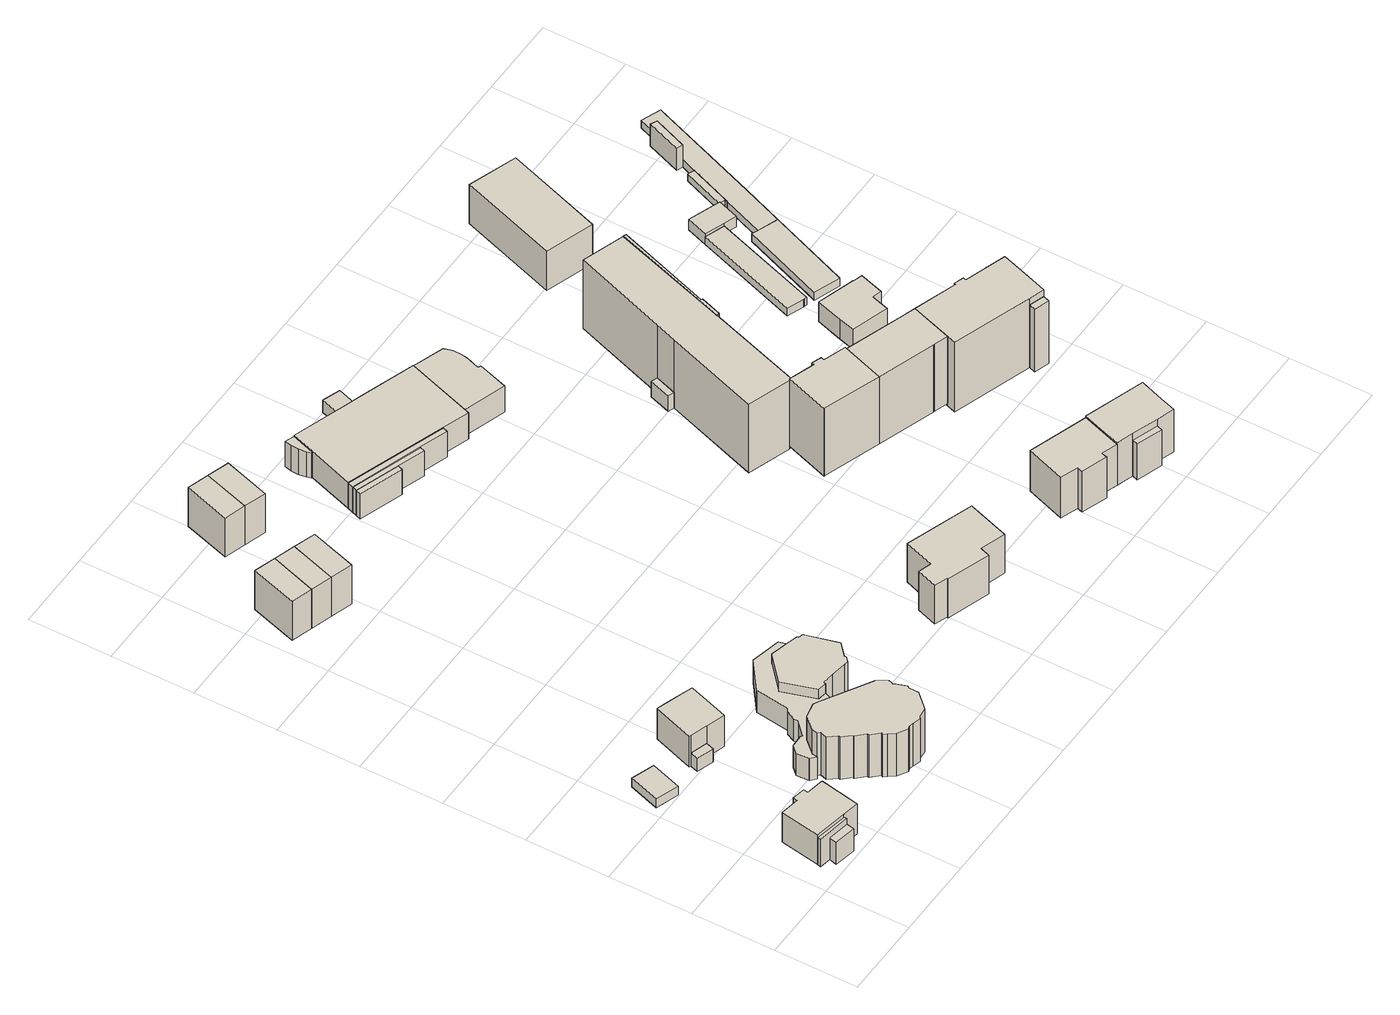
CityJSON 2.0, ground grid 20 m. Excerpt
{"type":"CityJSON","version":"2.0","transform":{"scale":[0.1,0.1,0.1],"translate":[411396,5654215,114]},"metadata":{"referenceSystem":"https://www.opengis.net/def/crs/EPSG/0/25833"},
"CityObjects":{
"building1":{"type":"Building","attributes":{"Gemeindeschluessel":14612000,"Geometrietyp2DReferenz":"3000","function":"31001_9998","roofType":"9999"},"children":["building1-1","building1-2","building1-3"]},
"building1-1":{"type":"BuildingPart","attributes":{"Dachtyp_tdc":"tdcTentRoof","Dachneigung":48.86,"QualitaetDacherkennung":49,"Geometrietyp2DReferenz":"3000","measuredHeight":12.12,"roofType":"4000"},"parents":["building1"],"geometry":[{"type":"Solid","lod":"1","boundaries":[[[[0,1,2,3,4,5,6,7,8]],[[9,10,11,12,13,14,15,16,17]],[[8,10,9,0]],[[7,11,10,8]],[[6,12,11,7]],[[5,13,12,6]],[[4,14,13,5]],[[3,15,14,4]],[[2,16,15,3]],[[1,17,16,2]],[[0,9,17,1]]]]}]},
"building1-2":{"type":"BuildingPart","attributes":{"Dachtyp_tdc":"tdcGableRoof","Dachneigung":28.97,"QualitaetDacherkennung":22,"Geometrietyp2DReferenz":"3000","measuredHeight":9.5,"roofType":"3100"},"parents":["building1"],"geometry":[{"type":"Solid","lod":"1","boundaries":[[[[18,19,20,21]],[[13,22,23,14]],[[21,22,13,18]],[[20,23,22,21]],[[19,14,23,20]],[[18,13,14,19]]]]}]},
"building1-3":{"type":"BuildingPart","attributes":{"Dachtyp_tdc":"tdcPolyFlatRoof","Dachneigung":6.39,"QualitaetDacherkennung":40,"Geometrietyp2DReferenz":"3000","measuredHeight":6.46,"roofType":"2100"},"parents":["building1"],"geometry":[{"type":"Solid","lod":"1","boundaries":[[[[24,25,26,27]],[[28,29,22,30]],[[27,29,28,24]],[[26,22,29,27]],[[25,30,22,26]],[[24,28,30,25]]]]}]},
"building2":{"type":"Building","attributes":{"Dachtyp_tdc":"tdcGableRoof","Gemeindeschluessel":14612000,"Dachneigung":38.03,"QualitaetDacherkennung":76,"Geometrietyp2DReferenz":"3000","measuredHeight":3.74,"function":"31001_9998","roofType":"3100"},"geometry":[{"type":"Solid","lod":"1","boundaries":[[[[31,32,33,34]],[[35,36,37,38]],[[34,36,35,31]],[[33,37,36,34]],[[32,38,37,33]],[[31,35,38,32]]]]}]},
"building3":{"type":"Building","attributes":{"Gemeindeschluessel":14612000,"Geometrietyp2DReferenz":"3000","function":"31001_9998","roofType":"9999"},"children":["building3-1","building3-2","building3-3"]},
"building3-1":{"type":"BuildingPart","attributes":{"Dachtyp_tdc":"tdcPolyFlatRoof","Dachneigung":0,"QualitaetDacherkennung":44,"Geometrietyp2DReferenz":"3000","measuredHeight":3.9,"roofType":"1000"},"parents":["building3"],"geometry":[{"type":"Solid","lod":"1","boundaries":[[[[39,40,41,42]],[[43,44,45,46]],[[42,44,43,39]],[[41,45,44,42]],[[40,46,45,41]],[[39,43,46,40]]]]}]},
"building3-2":{"type":"BuildingPart","attributes":{"Dachtyp_tdc":"tdcHipAndGableRoof","Dachneigung":40.27,"QualitaetDacherkennung":69,"Geometrietyp2DReferenz":"3000","measuredHeight":10.97,"roofType":"5000"},"parents":["building3"],"geometry":[{"type":"Solid","lod":"1","boundaries":[[[[47,48,49,50,51,52,53,54,55]],[[45,44,56,57,58,59,60,61,62]],[[54,44,45,55]],[[53,56,44,54]],[[52,57,56,53]],[[51,58,57,52]],[[50,59,58,51]],[[49,60,59,50]],[[48,61,60,49]],[[47,62,61,48]],[[55,45,62,47]]]]}]},
"building3-3":{"type":"BuildingPart","attributes":{"Dachtyp_tdc":"tdcPolyFlatRoof","Dachneigung":23.37,"QualitaetDacherkennung":34,"Geometrietyp2DReferenz":"3000","measuredHeight":7.11,"roofType":"2100"},"parents":["building3"],"geometry":[{"type":"Solid","lod":"1","boundaries":[[[[63,64,65,66]],[[58,67,68,59]],[[65,67,58,66]],[[64,68,67,65]],[[63,59,68,64]],[[66,58,59,63]]]]}]},
"building4":{"type":"Building","attributes":{"name":"Johanneskirche","Gemeindeschluessel":14612000,"QualitaetDacherkennung":100,"Geometrietyp2DReferenz":"3000","function":"31001_3041","roofType":"9999"},"children":["building4-1","building4-2","building4-3","building4-4"]},
"building4-1":{"type":"BuildingPart","attributes":{"Dachtyp_tdc":"tdcPolyFlatRoof","Dachneigung":0,"QualitaetDacherkennung":100,"Geometrietyp2DReferenz":"3000","measuredHeight":6.54,"roofType":"1000"},"parents":["building4"],"geometry":[{"type":"Solid","lod":"1","boundaries":[[[[69,70,71,72,73,74,75,76,77,78,79,80,81,82,83,84,85,86,87,88,89,90,91,92,93,94,95,96]],[[97,98,99,100,101,102,103,104,105,106,107,108,109,110,111,112,113,114,115,116,117,118,119,120,121,122,123,124]],[[96,98,97,69]],[[95,99,98,96]],[[94,100,99,95]],[[93,101,100,94]],[[92,102,101,93]],[[91,103,102,92]],[[90,104,103,91]],[[89,105,104,90]],[[88,106,105,89]],[[87,107,106,88]],[[86,108,107,87]],[[85,109,108,86]],[[84,110,109,85]],[[83,111,110,84]],[[82,112,111,83]],[[81,113,112,82]],[[80,114,113,81]],[[79,115,114,80]],[[78,116,115,79]],[[77,117,116,78]],[[76,118,117,77]],[[75,119,118,76]],[[74,120,119,75]],[[73,121,120,74]],[[72,122,121,73]],[[71,123,122,72]],[[70,124,123,71]],[[69,97,124,70]]]]}]},
"building4-2":{"type":"BuildingPart","attributes":{"Dachtyp_tdc":"tdcFreeFormRoof","Dachneigung":12.7,"QualitaetDacherkennung":100,"Geometrietyp2DReferenz":"3000","measuredHeight":9.69,"roofType":"5000"},"parents":["building4"],"geometry":[{"type":"Solid","lod":"1","boundaries":[[[[125,126,127,128,129,130,131,132,133,134,135,136,137,138,139,140,141]],[[142,143,144,145,146,147,148,149,150,151,152,153,154,155,156,157,158]],[[141,143,142,125]],[[140,144,143,141]],[[139,145,144,140]],[[138,146,145,139]],[[137,147,146,138]],[[136,148,147,137]],[[135,149,148,136]],[[134,150,149,135]],[[133,151,150,134]],[[132,152,151,133]],[[131,153,152,132]],[[130,154,153,131]],[[129,155,154,130]],[[128,156,155,129]],[[127,157,156,128]],[[126,158,157,127]],[[125,142,158,126]]]]}]},
"building4-3":{"type":"BuildingPart","attributes":{"Dachtyp_tdc":"tdcTentRoof","Dachneigung":18.27,"QualitaetDacherkennung":100,"Geometrietyp2DReferenz":"3000","measuredHeight":8.77,"roofType":"3500"},"parents":["building4"],"geometry":[{"type":"Solid","lod":"1","boundaries":[[[[159,160,161,162,163,164,165]],[[166,167,168,169,170,171,172]],[[165,167,166,159]],[[164,168,167,165]],[[163,169,168,164]],[[162,170,169,163]],[[161,171,170,162]],[[160,172,171,161]],[[159,166,172,160]]]]}]},
"building4-4":{"type":"BuildingPart","attributes":{"Dachtyp_tdc":"tdcFreeFormRoof","Dachneigung":44.09,"QualitaetDacherkennung":100,"Geometrietyp2DReferenz":"3000","measuredHeight":16.82,"roofType":"5000"},"parents":["building4"],"geometry":[{"type":"Solid","lod":"1","boundaries":[[[[173,174,175,176,177,178,179,180,181,182,183,184,185,186,187,188,189,190,191,192,193,194,195,196,197,198,199,200,201,202,203,204,205,206]],[[207,208,209,210,211,212,213,214,215,216,217,218,219,220,221,222,223,224,225,226,227,228,229,230,231,232,233,234,235,236,237,238,239,240]],[[206,208,207,173]],[[205,209,208,206]],[[204,210,209,205]],[[203,211,210,204]],[[202,212,211,203]],[[201,213,212,202]],[[200,214,213,201]],[[199,215,214,200]],[[198,216,215,199]],[[197,217,216,198]],[[196,218,217,197]],[[195,219,218,196]],[[194,220,219,195]],[[193,221,220,194]],[[192,222,221,193]],[[191,223,222,192]],[[190,224,223,191]],[[189,225,224,190]],[[188,226,225,189]],[[187,227,226,188]],[[186,228,227,187]],[[185,229,228,186]],[[184,230,229,185]],[[183,231,230,184]],[[182,232,231,183]],[[181,233,232,182]],[[180,234,233,181]],[[179,235,234,180]],[[178,236,235,179]],[[177,237,236,178]],[[176,238,237,177]],[[175,239,238,176]],[[174,240,239,175]],[[173,207,240,174]]]]}]},
"building5":{"type":"Building","attributes":{"Dachtyp_tdc":"tdcPolyFlatRoof","Gemeindeschluessel":14612000,"Dachneigung":0,"QualitaetDacherkennung":38,"Geometrietyp2DReferenz":"3000","measuredHeight":11.37,"function":"31001_9998","roofType":"1000"},"geometry":[{"type":"Solid","lod":"1","boundaries":[[[[241,242,243,244]],[[245,246,247,248]],[[244,246,245,241]],[[243,247,246,244]],[[242,248,247,243]],[[241,245,248,242]]]]}]},
"building6":{"type":"Building","attributes":{"Dachtyp_tdc":"tdcPolyFlatRoof","Gemeindeschluessel":14612000,"Dachneigung":0,"QualitaetDacherkennung":40,"Geometrietyp2DReferenz":"3000","measuredHeight":11.36,"function":"31001_9998","roofType":"1000"},"geometry":[{"type":"Solid","lod":"1","boundaries":[[[[242,249,250,243]],[[248,247,251,252]],[[243,247,248,242]],[[250,251,247,243]],[[249,252,251,250]],[[242,248,252,249]]]]}]},
"building7":{"type":"Building","attributes":{"Dachtyp_tdc":"tdcPolyFlatRoof","Gemeindeschluessel":14612000,"Dachneigung":0,"QualitaetDacherkennung":47,"Geometrietyp2DReferenz":"3000","measuredHeight":11.33,"function":"31001_9998","roofType":"1000"},"geometry":[{"type":"Solid","lod":"1","boundaries":[[[[250,249,253,254]],[[251,255,256,252]],[[254,255,251,250]],[[253,256,255,254]],[[249,252,256,253]],[[250,251,252,249]]]]}]},
"building8":{"type":"Building","attributes":{"Dachtyp_tdc":"tdcPolyFlatRoof","Gemeindeschluessel":14612000,"Dachneigung":0,"QualitaetDacherkennung":53,"Geometrietyp2DReferenz":"3000","measuredHeight":11.27,"function":"31001_9998","roofType":"1000"},"geometry":[{"type":"Solid","lod":"1","boundaries":[[[[257,258,259,260]],[[261,262,263,264]],[[260,262,261,257]],[[259,263,262,260]],[[258,264,263,259]],[[257,261,264,258]]]]}]},
"building9":{"type":"Building","attributes":{"Dachtyp_tdc":"tdcPolyFlatRoof","Gemeindeschluessel":14612000,"Dachneigung":0,"QualitaetDacherkennung":58,"Geometrietyp2DReferenz":"3000","measuredHeight":11.33,"function":"31001_9998","roofType":"1000"},"geometry":[{"type":"Solid","lod":"1","boundaries":[[[[257,265,266,258]],[[261,264,267,268]],[[258,264,261,257]],[[266,267,264,258]],[[265,268,267,266]],[[257,261,268,265]]]]}]},
"building10":{"type":"Building","attributes":{"Dachtyp_tdc":"tdcFreeFormRoof","Gemeindeschluessel":14612000,"Dachneigung":37.03,"QualitaetDacherkennung":52,"Geometrietyp2DReferenz":"3000","measuredHeight":13.28,"function":"31001_9998","roofType":"5000"},"geometry":[{"type":"Solid","lod":"1","boundaries":[[[[269,270,271,272,273,274,275,276,277,278]],[[279,280,281,282,283,284,285,286,287,288]],[[278,280,279,269]],[[277,281,280,278]],[[276,282,281,277]],[[275,283,282,276]],[[274,284,283,275]],[[273,285,284,274]],[[272,286,285,273]],[[271,287,286,272]],[[270,288,287,271]],[[269,279,288,270]]]]}]},
"building11":{"type":"Building","attributes":{"Gemeindeschluessel":14612000,"Geometrietyp2DReferenz":"3000","function":"31001_9998","roofType":"9999"},"children":["building11-1","building11-2","building11-3","building11-4","building11-5","building11-6","building11-7"]},
"building11-1":{"type":"BuildingPart","attributes":{"Dachtyp_tdc":"tdcFreeFormRoof","Dachneigung":53.88,"QualitaetDacherkennung":34,"Geometrietyp2DReferenz":"3000","measuredHeight":7.91,"roofType":"5000"},"parents":["building11"],"geometry":[{"type":"Solid","lod":"1","boundaries":[[[[289,290,291,292,293]],[[294,295,296,297,298]],[[293,295,294,289]],[[292,296,295,293]],[[291,297,296,292]],[[290,298,297,291]],[[289,294,298,290]]]]}]},
"building11-2":{"type":"BuildingPart","attributes":{"Dachtyp_tdc":"tdcFreeFormRoof","Dachneigung":56.2,"QualitaetDacherkennung":28,"Geometrietyp2DReferenz":"3000","measuredHeight":7.87,"roofType":"5000"},"parents":["building11"],"geometry":[{"type":"Solid","lod":"1","boundaries":[[[[299,300,301,302,303]],[[304,305,306,296,295]],[[303,305,304,299]],[[302,306,305,303]],[[301,296,306,302]],[[300,295,296,301]],[[299,304,295,300]]]]}]},
"building11-3":{"type":"BuildingPart","attributes":{"Dachtyp_tdc":"tdcPolyFlatRoof","Dachneigung":6.16,"QualitaetDacherkennung":59,"Geometrietyp2DReferenz":"3000","measuredHeight":8.11,"roofType":"2100"},"parents":["building11"],"geometry":[{"type":"Solid","lod":"1","boundaries":[[[[307,308,309,310,311,312,313,314,315]],[[316,317,318,319,320,321,322,323,324]],[[315,317,316,307]],[[314,318,317,315]],[[313,319,318,314]],[[312,320,319,313]],[[311,321,320,312]],[[310,322,321,311]],[[309,323,322,310]],[[308,324,323,309]],[[307,316,324,308]]]]}]},
"building11-4":{"type":"BuildingPart","attributes":{"Dachtyp_tdc":"tdcPolyFlatRoof","Dachneigung":0,"QualitaetDacherkennung":35,"Geometrietyp2DReferenz":"3000","measuredHeight":7.69,"roofType":"1000"},"parents":["building11"],"geometry":[{"type":"Solid","lod":"1","boundaries":[[[[325,326,327,328,329,330,331,332,333]],[[334,319,318,335,298,297,336,337,338]],[[332,319,334,333]],[[331,318,319,332]],[[330,335,318,331]],[[329,298,335,330]],[[328,297,298,329]],[[327,336,297,328]],[[326,337,336,327]],[[325,338,337,326]],[[333,334,338,325]]]]}]},
"building11-5":{"type":"BuildingPart","attributes":{"Dachtyp_tdc":"tdcPolyFlatRoof","Dachneigung":0,"QualitaetDacherkennung":77,"Geometrietyp2DReferenz":"3000","measuredHeight":3.56,"roofType":"1000"},"parents":["building11"],"geometry":[{"type":"Solid","lod":"1","boundaries":[[[[339,340,341,342]],[[338,343,344,334]],[[342,343,338,339]],[[341,344,343,342]],[[340,334,344,341]],[[339,338,334,340]]]]}]},
"building11-6":{"type":"BuildingPart","attributes":{"Dachtyp_tdc":"tdcPolyFlatRoof","Dachneigung":17.02,"QualitaetDacherkennung":80,"Geometrietyp2DReferenz":"3000","measuredHeight":7.71,"roofType":"2100"},"parents":["building11"],"geometry":[{"type":"Solid","lod":"1","boundaries":[[[[345,346,347,348,349,350,351]],[[352,353,354,337,336,355,356]],[[351,353,352,345]],[[350,354,353,351]],[[349,337,354,350]],[[348,336,337,349]],[[347,355,336,348]],[[346,356,355,347]],[[345,352,356,346]]]]}]},
"building11-7":{"type":"BuildingPart","attributes":{"Dachtyp_tdc":"tdcGableRoof","Dachneigung":10.05,"QualitaetDacherkennung":46,"Geometrietyp2DReferenz":"3000","measuredHeight":7.98,"roofType":"3100"},"parents":["building11"],"geometry":[{"type":"Solid","lod":"1","boundaries":[[[[303,302,357,358]],[[305,359,360,306]],[[358,359,305,303]],[[357,360,359,358]],[[302,306,360,357]],[[303,305,306,302]]]]}]},
"building12":{"type":"Building","attributes":{"Dachtyp_tdc":"tdcFreeFormRoof","Gemeindeschluessel":14612000,"Dachneigung":35.21,"QualitaetDacherkennung":73,"Geometrietyp2DReferenz":"3000","measuredHeight":14.21,"function":"31001_9998","roofType":"5000"},"geometry":[{"type":"Solid","lod":"1","boundaries":[[[[361,362,363,364,365,366,367,368]],[[369,370,371,372,373,374,375,376]],[[368,370,369,361]],[[367,371,370,368]],[[366,372,371,367]],[[365,373,372,366]],[[364,374,373,365]],[[363,375,374,364]],[[362,376,375,363]],[[361,369,376,362]]]]}]},
"building13":{"type":"Building","attributes":{"Dachtyp_tdc":"tdcPolyFlatRoof","Gemeindeschluessel":14612000,"Dachneigung":0,"QualitaetDacherkennung":73,"Geometrietyp2DReferenz":"3000","measuredHeight":19.64,"function":"31001_9998","roofType":"1000"},"geometry":[{"type":"Solid","lod":"1","boundaries":[[[[377,378,379,380,381,382,383,384,385,386]],[[387,388,389,390,391,392,393,394,395,396]],[[386,388,387,377]],[[385,389,388,386]],[[384,390,389,385]],[[383,391,390,384]],[[382,392,391,383]],[[381,393,392,382]],[[380,394,393,381]],[[379,395,394,380]],[[378,396,395,379]],[[377,387,396,378]]]]}]},
"building14":{"type":"Building","attributes":{"Gemeindeschluessel":14612000,"Geometrietyp2DReferenz":"3000","function":"31001_9998","roofType":"9999"},"children":["building14-1","building14-2","building14-3"]},
"building14-1":{"type":"BuildingPart","attributes":{"Dachtyp_tdc":"tdcPolyFlatRoof","Dachneigung":29.27,"QualitaetDacherkennung":26,"Geometrietyp2DReferenz":"3000","measuredHeight":4.91,"roofType":"2100"},"parents":["building14"],"geometry":[{"type":"Solid","lod":"1","boundaries":[[[[397,398,399,400]],[[401,402,403,404]],[[400,402,401,397]],[[399,403,402,400]],[[398,404,403,399]],[[397,401,404,398]]]]}]},
"building14-2":{"type":"BuildingPart","attributes":{"Dachtyp_tdc":"tdcPolyFlatRoof","Dachneigung":0,"QualitaetDacherkennung":23,"Geometrietyp2DReferenz":"3000","measuredHeight":20.05,"roofType":"1000"},"parents":["building14"],"geometry":[{"type":"Solid","lod":"1","boundaries":[[[[405,406,407,408,409,410]],[[411,412,413,414,415,416]],[[410,412,411,405]],[[409,413,412,410]],[[408,414,413,409]],[[407,415,414,408]],[[406,416,415,407]],[[405,411,416,406]]]]}]},
"building14-3":{"type":"BuildingPart","attributes":{"Dachtyp_tdc":"tdcPolyFlatRoof","Dachneigung":0,"QualitaetDacherkennung":72,"Geometrietyp2DReferenz":"3000","measuredHeight":19.93,"roofType":"1000"},"parents":["building14"],"geometry":[{"type":"Solid","lod":"1","boundaries":[[[[417,418,419,420,421,422,423,424]],[[401,425,416,415,426,427,428,402]],[[423,425,401,424]],[[422,416,425,423]],[[421,415,416,422]],[[420,426,415,421]],[[419,427,426,420]],[[418,428,427,419]],[[417,402,428,418]],[[424,401,402,417]]]]}]},
"building15":{"type":"Building","attributes":{"Gemeindeschluessel":14612000,"Geometrietyp2DReferenz":"3000","function":"31001_9998","roofType":"9999"},"children":["building15-1","building15-2"]},
"building15-1":{"type":"BuildingPart","attributes":{"Dachtyp_tdc":"tdcGableRoof","Dachneigung":35.29,"QualitaetDacherkennung":76,"Geometrietyp2DReferenz":"3000","measuredHeight":14.24,"roofType":"3100"},"parents":["building15"],"geometry":[{"type":"Solid","lod":"1","boundaries":[[[[429,430,431,432,433,434,435,436]],[[437,369,438,376,439,440,441,442]],[[436,437,442,429]],[[435,369,437,436]],[[434,438,369,435]],[[433,376,438,434]],[[432,439,376,433]],[[431,440,439,432]],[[430,441,440,431]],[[429,442,441,430]]]]}]},
"building15-2":{"type":"BuildingPart","attributes":{"Dachtyp_tdc":"tdcFreeFormRoof","Dachneigung":43.53,"QualitaetDacherkennung":16,"Geometrietyp2DReferenz":"3000","measuredHeight":10.84,"roofType":"5000"},"parents":["building15"],"geometry":[{"type":"Solid","lod":"1","boundaries":[[[[443,444,445,446]],[[447,448,437,442]],[[446,447,442,443]],[[445,448,447,446]],[[444,437,448,445]],[[443,442,437,444]]]]}]},
"building16":{"type":"Building","attributes":{"Gemeindeschluessel":14612000,"Geometrietyp2DReferenz":"3000","function":"31001_9998","roofType":"9999"},"children":["building16-1","building16-2"]},
"building16-1":{"type":"BuildingPart","attributes":{"Dachtyp_tdc":"tdcPolyFlatRoof","Dachneigung":0,"QualitaetDacherkennung":0,"Geometrietyp2DReferenz":"3000","measuredHeight":3.56,"roofType":"9999"},"parents":["building16"],"geometry":[{"type":"Solid","lod":"1","boundaries":[[[[449,450,451,452,453,454,455,456]],[[457,458,459,460,461,462,463,464]],[[456,458,457,449]],[[455,459,458,456]],[[454,460,459,455]],[[453,461,460,454]],[[452,462,461,453]],[[451,463,462,452]],[[450,464,463,451]],[[449,457,464,450]]]]}]},
"building16-2":{"type":"BuildingPart","attributes":{"Dachtyp_tdc":"tdcPolyFlatRoof","Dachneigung":0,"QualitaetDacherkennung":60,"Geometrietyp2DReferenz":"3000","measuredHeight":19.62,"roofType":"1000"},"parents":["building16"],"geometry":[{"type":"Solid","lod":"1","boundaries":[[[[465,377,466,467,468,469,470]],[[457,464,471,472,473,474,475]],[[470,464,457,465]],[[469,471,464,470]],[[468,472,471,469]],[[467,473,472,468]],[[466,474,473,467]],[[377,475,474,466]],[[465,457,475,377]]]]}]},
"building17":{"type":"Building","attributes":{"Gemeindeschluessel":14612000,"Geometrietyp2DReferenz":"3000","function":"31001_9998","roofType":"9999"},"children":["building17-1","building17-2"]},
"building17-1":{"type":"BuildingPart","attributes":{"Dachtyp_tdc":"tdcPolyFlatRoof","Dachneigung":21.91,"QualitaetDacherkennung":38,"Geometrietyp2DReferenz":"3000","measuredHeight":19.12,"roofType":"2100"},"parents":["building17"],"geometry":[{"type":"Solid","lod":"1","boundaries":[[[[476,477,478,479]],[[480,481,482,483]],[[479,481,480,476]],[[478,482,481,479]],[[477,483,482,478]],[[476,480,483,477]]]]}]},
"building17-2":{"type":"BuildingPart","attributes":{"Dachtyp_tdc":"tdcHipAndGableRoof","Dachneigung":35.14,"QualitaetDacherkennung":76,"Geometrietyp2DReferenz":"3000","measuredHeight":22.78,"roofType":"5000"},"parents":["building17"],"geometry":[{"type":"Solid","lod":"1","boundaries":[[[[484,485,469,486,468,487,488,489,490,491,492,493]],[[494,495,496,497,498,483,482,499,500,501,502,503]],[[493,495,494,484]],[[492,496,495,493]],[[491,497,496,492]],[[490,498,497,491]],[[489,483,498,490]],[[488,482,483,489]],[[487,499,482,488]],[[468,500,499,487]],[[486,501,500,468]],[[469,502,501,486]],[[485,503,502,469]],[[484,494,503,485]]]]}]},
"building18":{"type":"Building","attributes":{"Dachtyp_tdc":"tdcPolyFlatRoof","Gemeindeschluessel":14612000,"Dachneigung":2.92,"QualitaetDacherkennung":56,"Geometrietyp2DReferenz":"3000","measuredHeight":6.06,"function":"31001_9998","roofType":"2100"},"geometry":[{"type":"Solid","lod":"1","boundaries":[[[[504,505,506,507,508,509,510,511,512]],[[513,514,515,516,517,518,519,520,521]],[[512,514,513,504]],[[511,515,514,512]],[[510,516,515,511]],[[509,517,516,510]],[[508,518,517,509]],[[507,519,518,508]],[[506,520,519,507]],[[505,521,520,506]],[[504,513,521,505]]]]}]},
"building19":{"type":"Building","attributes":{"Dachtyp_tdc":"tdcGableRoof","Gemeindeschluessel":14612000,"Dachneigung":43.12,"QualitaetDacherkennung":4,"Geometrietyp2DReferenz":"3000","measuredHeight":14.84,"function":"31001_9998","roofType":"3100"},"geometry":[{"type":"Solid","lod":"1","boundaries":[[[[522,523,524,525]],[[526,527,528,529]],[[525,527,526,522]],[[524,528,527,525]],[[523,529,528,524]],[[522,526,529,523]]]]}]},
"building20":{"type":"Building","attributes":{"Dachtyp_tdc":"tdcPolyFlatRoof","Gemeindeschluessel":14612000,"Dachneigung":3.24,"QualitaetDacherkennung":85,"Geometrietyp2DReferenz":"3000","measuredHeight":2.39,"function":"31001_2463","roofType":"2100"},"geometry":[{"type":"Solid","lod":"1","boundaries":[[[[530,531,532,533,534,535]],[[536,537,538,539,540,541]],[[535,537,536,530]],[[534,538,537,535]],[[533,539,538,534]],[[532,540,539,533]],[[531,541,540,532]],[[530,536,541,531]]]]}]},
"building21":{"type":"Building","attributes":{"Dachtyp_tdc":"tdcPolyFlatRoof","Gemeindeschluessel":14612000,"Dachneigung":2.84,"QualitaetDacherkennung":76,"Geometrietyp2DReferenz":"3000","measuredHeight":3.27,"function":"31001_2463","roofType":"2100"},"geometry":[{"type":"Solid","lod":"1","boundaries":[[[[542,543,544,545,546]],[[539,547,548,549,540]],[[546,547,539,542]],[[545,548,547,546]],[[544,549,548,545]],[[543,540,549,544]],[[542,539,540,543]]]]}]},
"building22":{"type":"Building","attributes":{"Gemeindeschluessel":14612000,"Geometrietyp2DReferenz":"3000","function":"31001_2463","roofType":"9999"},"children":["building22-1","building22-2","building22-3","building22-4"]},
"building22-1":{"type":"BuildingPart","attributes":{"Dachtyp_tdc":"tdcPolyFlatRoof","Dachneigung":4.06,"QualitaetDacherkennung":50,"Geometrietyp2DReferenz":"3000","measuredHeight":2.17,"roofType":"2100"},"parents":["building22"],"geometry":[{"type":"Solid","lod":"1","boundaries":[[[[550,551,552,553,554,555,556]],[[557,558,559,560,561,562,563]],[[556,558,557,550]],[[555,559,558,556]],[[554,560,559,555]],[[553,561,560,554]],[[552,562,561,553]],[[551,563,562,552]],[[550,557,563,551]]]]}]},
"building22-2":{"type":"BuildingPart","attributes":{"Dachtyp_tdc":"tdcPolyFlatRoof","Dachneigung":2.86,"QualitaetDacherkennung":88,"Geometrietyp2DReferenz":"3000","measuredHeight":2.48,"roofType":"2100"},"parents":["building22"],"geometry":[{"type":"Solid","lod":"1","boundaries":[[[[564,565,566,567,568,569]],[[570,571,572,573,574,575]],[[569,571,570,564]],[[568,572,571,569]],[[567,573,572,568]],[[566,574,573,567]],[[565,575,574,566]],[[564,570,575,565]]]]}]},
"building22-3":{"type":"BuildingPart","attributes":{"Dachtyp_tdc":"tdcGableRoof","Dachneigung":63.69,"QualitaetDacherkennung":4,"Geometrietyp2DReferenz":"3000","measuredHeight":11.16,"roofType":"3100"},"parents":["building22"],"geometry":[{"type":"Solid","lod":"1","boundaries":[[[[576,577,578,579]],[[580,581,582,583]],[[579,581,580,576]],[[578,582,581,579]],[[577,583,582,578]],[[576,580,583,577]]]]}]},
"building22-4":{"type":"BuildingPart","attributes":{"Dachtyp_tdc":"tdcPolyFlatRoof","Dachneigung":2.64,"QualitaetDacherkennung":63,"Geometrietyp2DReferenz":"3000","measuredHeight":2.46,"roofType":"2100"},"parents":["building22"],"geometry":[{"type":"Solid","lod":"1","boundaries":[[[[568,567,584,585,586,587,588,589,590,591,592]],[[572,557,563,562,561,580,583,593,594,595,573]],[[592,557,572,568]],[[591,563,557,592]],[[590,562,563,591]],[[589,561,562,590]],[[588,580,561,589]],[[587,583,580,588]],[[586,593,583,587]],[[585,594,593,586]],[[584,595,594,585]],[[567,573,595,584]],[[568,572,573,567]]]]}]}
},
"vertices":[
[137,139,113],[106,145,113],[104,134,113],[59,142,113],[42,46,113],[120,31,113],[160,24,113],[178,120,113],[135,128,113],[137,139,26],[135,128,26],[178,120,26],[160,24,26],[120,31,26],[42,46,26],[59,142,26],[104,134,26],[106,145,26],
[120,31,106],[42,46,106],[40,38,106],[119,24,106],[119,24,26],[40,38,26],
[63,14,90],[115,4,90],[119,24,90],[67,33,90],[63,14,26],[67,33,26],[115,4,26],
[89,470,48],[34,489,48],[9,415,48],[64,396,48],[89,470,23],[64,396,23],[9,415,23],[34,489,23],
[140,397,64],[180,384,64],[186,403,64],[146,416,64],[140,397,25],[146,416,25],[186,403,25],[180,384,25],
[187,402,115],[231,388,115],[264,486,115],[244,493,115],[196,509,115],[176,516,115],[142,418,115],[146,416,115],[186,403,115],[142,418,25],[176,516,25],[196,509,25],[244,493,25],[264,486,25],[231,388,25],[187,402,25],
[244,493,94],[247,503,94],[200,519,94],[196,509,94],[200,519,25],[247,503,25],
[249,226,76],[250,196,76],[251,195,76],[263,184,76],[264,197,76],[292,228,76],[329,235,76],[408,188,76],[440,217,76],[420,204,76],[407,215,76],[427,266,76],[406,269,76],[381,350,76],[442,405,76],[511,387,76],[501,426,76],[430,442,76],[360,390,76],[360,389,76],[349,309,76],[340,303,76],[330,283,76],[330,271,76],[302,244,76],[298,241,76],[294,244,76],[265,243,76],[249,226,11],[265,243,11],[294,244,11],[298,241,11],[302,244,11],[330,271,11],[330,283,11],[340,303,11],[349,309,11],[360,389,11],[360,390,11],[430,442,11],[501,426,11],[511,387,11],[442,405,11],[381,350,11],[406,269,11],[427,266,11],[407,215,11],[420,204,11],[440,217,11],[408,188,11],[329,235,11],[292,228,11],[264,197,11],[263,184,11],[251,195,11],[250,196,11],
[490,393,103],[442,405,103],[381,350,103],[406,269,103],[427,266,103],[429,272,103],[458,268,103],[496,262,103],[505,261,103],[516,271,103],[515,276,103],[544,302,103],[543,304,103],[524,378,103],[524,380,103],[513,383,103],[511,387,103],[490,393,15],[511,387,15],[513,383,15],[524,380,15],[524,378,15],[543,304,15],[544,302,15],[515,276,15],[516,271,15],[505,261,15],[496,262,15],[458,268,15],[429,272,15],[427,266,15],[406,269,15],[381,350,15],[442,405,15],
[453,162,90],[468,138,90],[492,164,90],[482,194,90],[478,196,90],[440,217,90],[408,188,90],[453,162,10],[408,188,10],[440,217,10],[478,196,10],[482,194,10],[492,164,10],[468,138,10],
[471,69,146],[472,93,146],[475,98,146],[467,121,146],[464,127,146],[468,135,146],[467,137,146],[468,138,146],[453,162,146],[342,228,146],[329,235,146],[292,228,146],[264,197,146],[263,184,146],[268,179,146],[263,162,146],[278,142,146],[277,138,146],[296,118,146],[295,115,146],[314,95,146],[314,91,146],[332,72,146],[330,68,146],[336,60,146],[347,45,146],[371,30,146],[378,34,146],[390,31,146],[408,26,146],[413,30,146],[436,32,146],[443,39,146],[470,68,146],[471,69,22],[470,68,22],[443,39,22],[436,32,22],[413,30,22],[408,26,22],[390,31,22],[378,34,22],[371,30,22],[347,45,22],[336,60,22],[330,68,22],[332,72,22],[314,91,22],[314,95,22],[295,115,22],[296,118,22],[277,138,22],[278,142,22],[263,162,22],[268,179,22],[263,184,22],[264,197,22],[292,228,22],[329,235,22],[342,228,22],[453,162,22],[468,138,22],[467,137,22],[468,135,22],[464,127,22],[467,121,22],[475,98,22],[472,93,22],
[25,1303,136],[75,1287,136],[111,1398,136],[60,1414,136],[25,1303,22],[60,1414,22],[111,1398,22],[75,1287,22],
[126,1271,136],[161,1382,136],[161,1382,22],[126,1271,22],
[178,1254,136],[213,1365,136],[213,1365,22],[178,1254,22],
[208,1530,134],[243,1641,134],[192,1657,134],[157,1546,134],[208,1530,21],[157,1546,21],[192,1657,21],[243,1641,21],
[260,1513,134],[295,1624,134],[295,1624,21],[260,1513,21],
[756,207,138],[787,196,138],[786,193,138],[888,158,138],[896,182,138],[956,162,138],[990,263,138],[829,318,138],[804,246,138],[773,256,138],[756,207,25],[773,256,25],[804,246,25],[829,318,25],[990,263,25],[956,162,25],[896,182,25],[888,158,25],[786,193,25],[787,196,25],
[641,1311,95],[645,1323,95],[409,1405,95],[404,1392,95],[574,1334,95],[641,1311,20],[574,1334,20],[404,1392,20],[409,1405,20],[645,1323,20],
[570,1322,94],[574,1334,94],[404,1392,94],[400,1381,94],[505,1345,94],[570,1322,20],[505,1345,20],[400,1381,20],
[837,1351,96],[830,1354,96],[841,1387,96],[844,1403,96],[844,1423,96],[838,1443,96],[764,1469,96],[712,1313,96],[813,1279,96],[837,1351,20],[813,1279,20],[712,1313,20],[764,1469,20],[838,1443,20],[844,1423,20],[844,1403,20],[841,1387,20],[830,1354,20],
[593,1527,97],[465,1571,97],[446,1515,97],[409,1405,97],[645,1323,97],[708,1301,97],[712,1313,97],[764,1469,97],[635,1513,97],[635,1513,20],[708,1301,20],[446,1515,20],[465,1571,20],[593,1527,20],
[593,1527,56],[635,1513,56],[658,1580,56],[616,1595,56],[616,1595,20],[658,1580,20],
[438,1544,94],[441,1525,94],[444,1515,94],[446,1515,94],[465,1571,94],[443,1579,94],[439,1562,94],[438,1544,20],[439,1562,20],[443,1579,20],[444,1515,20],[441,1525,20],
[396,1369,94],[501,1333,94],[501,1333,20],[396,1369,20],
[1291,99,145],[1323,194,145],[1183,241,145],[1150,147,145],[1192,132,145],[1188,119,145],[1249,98,145],[1253,112,145],[1291,99,26],[1253,112,26],[1249,98,26],[1188,119,26],[1192,132,26],[1150,147,26],[1183,241,26],[1323,194,26],
[1142,580,214],[1177,684,214],[1124,702,214],[1126,710,214],[1103,718,214],[1101,712,214],[1046,731,214],[1040,733,214],[1004,627,214],[1005,627,214],[1142,580,17],[1005,627,17],[1004,627,17],[1040,733,17],[1046,731,17],[1101,712,17],[1103,718,17],[1126,710,17],[1124,702,17],[1177,684,17],
[1033,1048,54],[1018,1053,54],[1001,1001,54],[1015,996,54],[1033,1048,9],[1015,996,9],[1001,1001,9],[1018,1053,9],
[1219,1238,210],[1212,1241,210],[1121,959,210],[1127,957,210],[1144,1007,210],[1141,1008,210],[1219,1238,9],[1141,1008,9],[1144,1007,9],[1127,957,9],[1121,959,9],[1212,1241,9],
[1015,996,209],[938,768,209],[1040,733,209],[1046,731,209],[1121,959,209],[1212,1241,209],[1111,1275,209],[1033,1048,209],[1111,1275,9],[1046,731,9],[1040,733,9],[938,768,9],
[1392,65,150],[1434,51,150],[1450,99,150],[1466,146,150],[1323,194,150],[1307,147,150],[1291,99,150],[1331,86,150],[1331,86,26],[1307,147,26],[1466,146,26],[1450,99,26],[1434,51,26],[1392,65,26],
[1392,65,131],[1331,86,131],[1326,72,131],[1387,51,131],[1387,51,26],[1326,72,26],
[1176,679,53],[1314,632,53],[1316,636,53],[1257,656,53],[1260,663,53],[1235,671,53],[1233,665,53],[1177,684,53],[1176,679,18],[1177,684,18],[1233,665,18],[1235,671,18],[1260,663,18],[1257,656,18],[1316,636,18],[1314,632,18],
[1176,679,214],[1279,533,214],[1281,533,214],[1314,522,214],[1347,621,214],[1314,632,214],[1347,621,18],[1314,522,18],[1281,533,18],[1279,533,18],[1142,580,18],
[1527,410,194],[1532,425,194],[1496,437,194],[1491,422,194],[1527,410,11],[1491,422,11],[1496,437,11],[1532,425,11],
[1451,591,214],[1450,587,214],[1346,618,214],[1307,500,214],[1496,437,214],[1532,425,214],[1552,485,214],[1571,543,214],[1472,576,214],[1474,583,214],[1451,591,11],[1474,583,11],[1472,576,11],[1571,543,11],[1552,485,11],[1307,500,11],[1314,522,11],[1346,618,11],[1347,621,11],[1450,587,11],
[1450,787,70],[1472,780,70],[1490,838,70],[1470,844,70],[1469,845,70],[1380,873,70],[1360,809,70],[1349,771,70],[1437,744,70],[1450,787,12],[1437,744,12],[1349,771,12],[1360,809,12],[1380,873,12],[1469,845,12],[1470,844,12],[1490,838,12],[1472,780,12],
[1354,1588,130],[1238,1628,130],[1158,1392,130],[1274,1353,130],[1354,1588,16],[1274,1353,16],[1158,1392,16],[1238,1628,16],
[1398,919,38],[1404,917,38],[1489,1169,38],[1442,1186,38],[1356,934,38],[1396,920,38],[1398,919,16],[1396,920,16],[1356,934,16],[1442,1186,16],[1489,1169,16],[1404,917,16],
[1442,1186,46],[1489,1169,46],[1519,1158,46],[1537,1209,46],[1460,1237,46],[1460,1237,16],[1537,1209,16],[1519,1158,16],
[1552,1201,37],[1553,1201,37],[1593,1306,37],[1592,1306,37],[1578,1312,37],[1540,1213,37],[1555,1208,37],[1552,1201,16],[1555,1208,16],[1540,1213,16],[1578,1312,16],[1592,1306,16],[1593,1306,16],[1553,1201,16],
[1424,911,39],[1486,888,39],[1486,889,39],[1562,1085,39],[1515,1103,39],[1500,1109,39],[1424,911,16],[1500,1109,16],[1515,1103,16],[1562,1085,16],[1486,889,16],[1486,888,16],
[1607,1342,80],[1638,1423,80],[1623,1430,80],[1592,1347,80],[1607,1342,16],[1592,1347,16],[1623,1430,16],[1638,1423,16],
[1600,1184,39],[1703,1455,39],[1657,1473,39],[1638,1423,39],[1607,1342,39],[1592,1306,39],[1593,1306,39],[1553,1201,39],[1552,1201,39],[1657,1473,16],[1703,1455,16],[1600,1184,16]
]}
